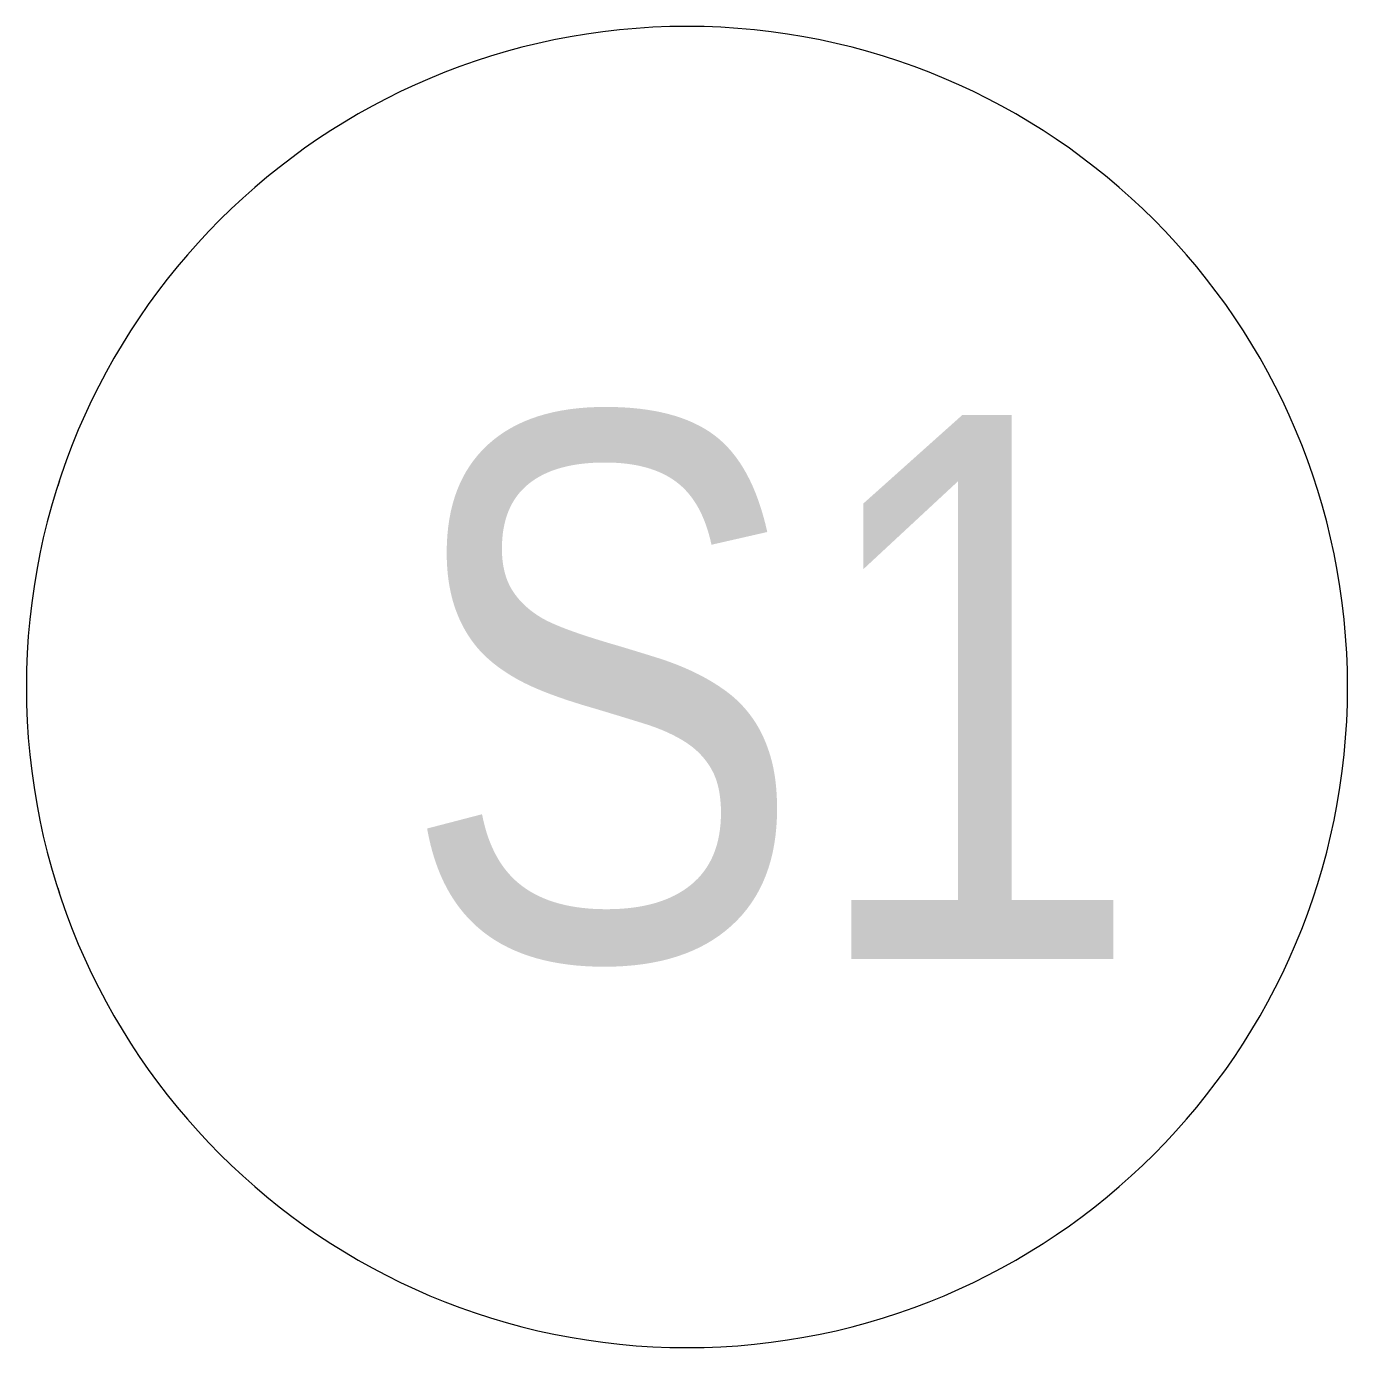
# Model space of a CAD drawing. Header units: millimetres. Extents: x 596422 to 1674380, y -367470 to 58862.
# Drawn here: x 1674106.5 to 1674379.8, y -367469.6 to -367196.3 of the extents above; entities that cross this region are included whole.
import ezdxf
from ezdxf.enums import TextEntityAlignment as Align

# ---------------------------------------------------------------- set-up
doc = ezdxf.new("R2010")
doc.units = ezdxf.units.MM
doc.header["$LTSCALE"] = 600
doc.header["$MEASUREMENT"] = 0
doc.linetypes.add('ACAD_ISO07W100', pattern=[3, 0, -3])
doc.layers.get('0').update_dxf_attribs({"lineweight": 0})
for name, color, linetype, lineweight in [('A-WIPEOUT', 254, 'ACAD_ISO07W100', 0), ('LC Net manh', 9, 'Continuous', 5), ('text', 1, 'Continuous', 20)]:
    doc.layers.add(name, color=color, linetype=linetype, lineweight=lineweight)
doc.styles.add('General text 2', font='arial.ttf')

# ---------------------------------------------------------------- blocks, each defined once
blk = doc.blocks.new('*U10')
at = {"layer": 'A-WIPEOUT'}
blk.add_lwpolyline([(0, 4.25), (-2.4981, 3.4383), (-4.042, 1.3133), (-4.042, -1.3133), (-2.4981, -3.4383), (0, -4.25), (2.4981, -3.4383), (4.042, -1.3133), (4.042, 1.3133), (2.4981, 3.4383)], close=True, dxfattribs=at)
blk.add_wipeout([(0, 4.25), (-2.4981, 3.4383), (-4.042, 1.3133), (-4.042, -1.3133), (-2.4981, -3.4383), (0, -4.25), (2.4981, -3.4383), (4.042, -1.3133), (4.042, 1.3133), (2.4981, 3.4383)]).dxf.layer = 'A-WIPEOUT'
blk.add_circle((0, 0), 4.25)
at = {"layer": 'text', "style": 'General text 2', "width": 0.8, "flags": 8}
blk.add_attdef('SYMBOL', text='', height=3.5, dxfattribs=at).set_placement((0, 0), align=Align.MIDDLE_CENTER)

msp = doc.modelspace()

# ---------------------------------------------------------------- block references
at = {"layer": 'LC Net manh'}
ref = msp.add_blockref('*U10', (1674243.16, -367332.95), dxfattribs=dict(at, xscale=-32.15220827406386, yscale=32.15220827406386, zscale=32.15220827406386))
ref.add_attrib('SYMBOL', 'S1', dxfattribs={"layer": 'text', "height": 112.533, "style": 'General text 2', "width": 0.8}).set_placement((1674260.6, -367332.95), align=Align.MIDDLE_CENTER)

doc.saveas('drawing.dxf')
